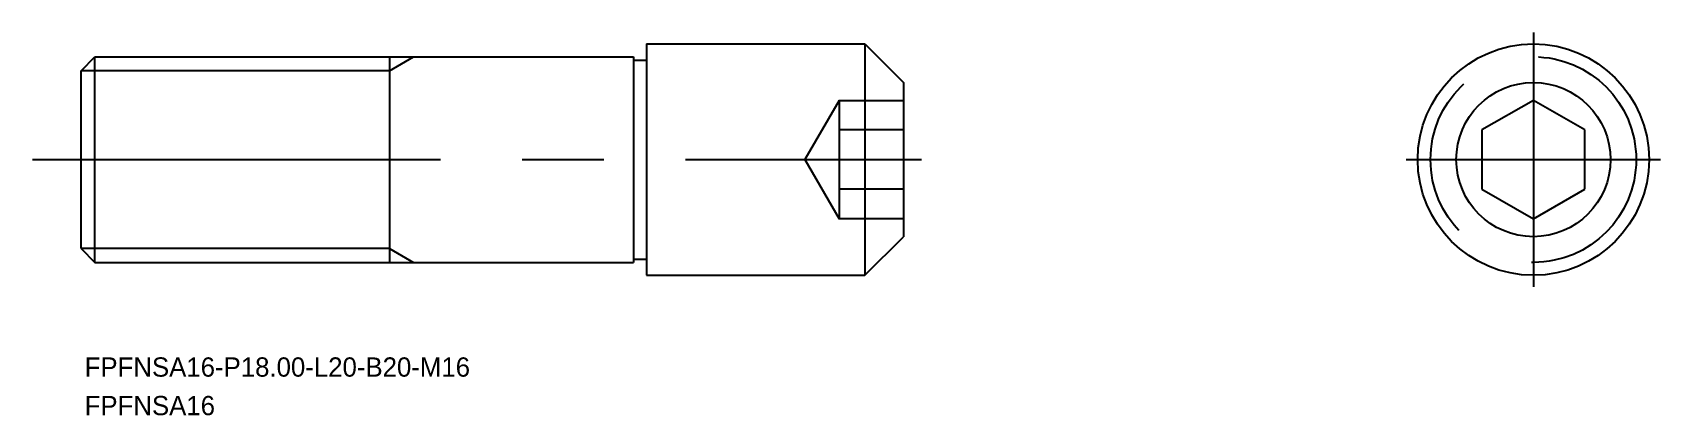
# Model space of a CAD drawing. Extents: x -1243 to -1116, y -458 to -429.
import ezdxf

# ---------------------------------------------------------------- set-up
doc = ezdxf.new("R2010")
doc.units = 0
doc.linetypes.add('CENTER', pattern=[50.8, 31.75, -6.35, 6.35, -6.35])
doc.linetypes.add('DASHED', pattern=[19.05, 12.7, -6.35])
doc.layers.get('0').update_dxf_attribs({"linetype": 'CONTINUOUS'})
doc.layers.add('CENTER', color=1, linetype='CENTER')

msp = doc.modelspace()

# ---------------------------------------------------------------- linework, layer by layer
at = {"color": 7, "linetype": 'CONTINUOUS'}
for p, q in [((-1239.11, -431.66), (-1238.03, -430.57)), ((-1238.03, -430.57), (-1214.59, -430.57)), ((-1238.03, -446.57), (-1238.03, -430.57)), ((-1215.11, -430.57), (-1215.11, -446.57)), ((-1215.11, -430.57), (-1196.11, -430.57)), ((-1196.11, -430.57), (-1196.11, -446.57)), ((-1195.11, -429.57), (-1178.11, -429.57)), ((-1178.11, -429.57), (-1175.11, -432.57)), ((-1239.11, -445.49), (-1239.11, -431.66)), ((-1238.03, -445.63), (-1238.03, -431.52)), ((-1196.11, -430.82), (-1195.11, -430.82)), ((-1175.11, -432.57), (-1175.11, -444.57)), ((-1126.09, -433.96), (-1130.09, -436.26)), ((-1122.09, -436.26), (-1126.09, -433.96)), ((-1130.09, -436.26), (-1130.09, -440.88)), ((-1122.09, -440.88), (-1122.09, -436.26)), ((-1130.09, -440.88), (-1126.09, -443.19)), ((-1126.09, -443.19), (-1122.09, -440.88)), ((-1178.11, -447.57), (-1175.11, -444.57)), ((-1239.11, -445.49), (-1238.03, -446.57)), ((-1238.03, -446.57), (-1214.59, -446.57)), ((-1215.11, -446.57), (-1196.11, -446.57)), ((-1196.11, -446.32), (-1195.11, -446.32)), ((-1195.11, -447.57), (-1178.11, -447.57))]:
    msp.add_line(p, q, dxfattribs=at)
at = {"color": 3, "linetype": 'CONTINUOUS'}
for p, q in [((-1215.11, -431.66), (-1213.24, -430.57)), ((-1215.11, -431.66), (-1239.11, -431.66)), ((-1215.11, -445.49), (-1239.11, -445.49)), ((-1215.11, -445.49), (-1213.24, -446.57))]:
    msp.add_line(p, q, dxfattribs=at)
for p, q in [((-1195.11, -429.57), (-1195.11, -447.57)), ((-1178.11, -429.57), (-1178.11, -447.57))]:
    msp.add_line(p, q)
at = {"color": 3, "linetype": 'DASHED'}
for p, q in [((-1180.11, -433.96), (-1182.78, -438.57)), ((-1180.11, -433.96), (-1175.11, -433.96)), ((-1180.11, -433.96), (-1180.11, -443.19)), ((-1175.11, -436.26), (-1180.11, -436.26)), ((-1182.78, -438.57), (-1180.11, -443.19)), ((-1176.11, -440.88), (-1180.11, -440.88)), ((-1175.11, -440.88), (-1180.11, -440.88)), ((-1175.11, -443.19), (-1180.11, -443.19))]:
    msp.add_line(p, q, dxfattribs=at)
msp.add_circle((-1126.09, -438.57), 9)
msp.add_circle((-1126.09, -438.57), 8, dxfattribs=at)
at = {"linetype": 'CONTINUOUS'}
msp.add_circle((-1126.09, -438.57), 6, dxfattribs=at)
at = {"layer": 'CENTER', "color": 1, "linetype": 'CENTER'}
for p, q in [((-1126.09, -428.68), (-1126.09, -448.47)), ((-1242.88, -438.57), (-1173.71, -438.57)), ((-1135.99, -438.57), (-1116.2, -438.57))]:
    msp.add_line(p, q, dxfattribs=at)

# ---------------------------------------------------------------- texts
for s, p in [('FPFNSA16-P18.00-L20-B20-M16', (-1238.83, -455.46)), ('FPFNSA16', (-1238.83, -458.46))]:
    msp.add_text(s, height=1.5).set_placement(p)

doc.saveas('drawing.dxf')
